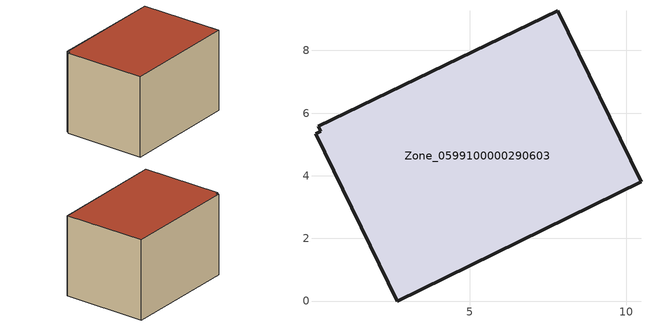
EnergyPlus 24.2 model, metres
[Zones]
Zone_0599100000290603
 floor ground (C_G): 0.08,5.34 0.24,5.42 0.16,5.58 7.81,9.26 10.47,3.81 2.68,0 z0
 wall outside (C_F): 10.47,3.81 7.81,9.26 0.16,5.58 0.24,5.42 0.08,5.34 2.68,0 10.47,3.81 z0:5.9
 roof outside (C_R): 0.24,5.42 0.08,5.34 2.68,0 10.47,3.81 7.81,9.26 0.16,5.58 z5.9
[BUILDING]
Pand.0599100000290603: North Axis=0; Terrain=City; Loads Convergence Tolerance Value=0.04; Temperature Convergence Tolerance Value=0.4; Solar Distribution=FullExterior; Maximum Number of Warmup Days=25; Minimum Number of Warmup Days=1
[Site:Location]
Rotterdam.The.Hague.AP_ZH_NLD Design_Conditions: Latitude=51.96; Longitude=4.45; Time Zone=1; Elevation=-4.5
[SITE:GROUNDTEMPERATURE:BUILDINGSURFACE]
18, 18, 18, 18, 18, 18, 18, 18, 18, 18, 18, 18
[MATERIAL] Thermal Absorptance=0.9; Solar Absorptance=0.7; Visible Absorptance=0.7
Name | Roughness | Thickness | Conductivity | Density | Specific Heat
G.TC.1946-1964 | MediumSmooth | 0.15 | 1 | 540 | 1210
F.TC.1946-1964 | Rough | 0.3 | 0.857143 | 1920 | 840
R.TC.1946-1964 | MediumRough | 0.2 | 0.235294 | 1500 | 1000
[CONSTRUCTION]
C_G: G.TC.1946-1964
C_F: F.TC.1946-1964
C_R: R.TC.1946-1964
[ZONE]
Zone_0599100000290603: Type=1; Multiplier=1; Ceiling Height=Autocalculate; Volume=Autocalculate; Floor Area=autocalculate; Part of Total Floor Area=Yes
[ZONEINFILTRATION:DESIGNFLOWRATE]
Infil_Zone_0599100000290603: Zone or ZoneList or Space or SpaceList=Zone_0599100000290603; Schedule=AlwaysOn; Design Flow Rate Calculation Method=Flow/Area; Flow Rate per Floor Area=0.003; Constant Term Coefficient=1; Temperature Term Coefficient=0; Velocity Term Coefficient=0; Velocity Squared Term Coefficient=0
[HVACTEMPLATE:ZONE:IDEALLOADSAIRSYSTEM]
Zone_0599100000290603: Maximum Heating Supply Air Temperature=50; Minimum Cooling Supply Air Temperature=13; Maximum Heating Supply Air Humidity Ratio=0.0156; Minimum Cooling Supply Air Humidity Ratio=0.0077; Heating Limit=NoLimit; Cooling Limit=NoLimit; Dehumidification Control Type=ConstantSensibleHeatRatio; Cooling Sensible Heat Ratio=0.7; Dehumidification Setpoint=60; Humidification Control Type=None; Humidification Setpoint=30; Outdoor Air Method=None; Outdoor Air Flow Rate per Person=0.00944; Outdoor Air Flow Rate per Zone Floor Area=0; Outdoor Air Flow Rate per Zone=0; Demand Controlled Ventilation Type=None; Outdoor Air Economizer Type=NoEconomizer; Heat Recovery Type=None; Sensible Heat Recovery Effectiveness=0.7; Latent Heat Recovery Effectiveness=0.65
[ZONECONTROL:THERMOSTAT]
ThermostatControl_Zone_0599100000290603: Zone or ZoneList=Zone_0599100000290603; Control Type Schedule=DualSetpointControlType; Control 1=Thermostat_Zone_0599100000290603; Temperature Difference Between Cutout And Setpoint=0
[THERMOSTATSETPOINT:DUALSETPOINT]
Thermostat_Zone_0599100000290603: Heating Setpoint Temperature Schedule=HeatingSetpoint_Zone_0599100000290603; Cooling Setpoint Temperature Schedule=CoolingSetpoint_Zone_0599100000290603
[SCHEDULE:COMPACT]
HeatingSetpoint_Zone_0599100000290603: Through: 12/31, For: AllDays, Until: 24:00, 21
CoolingSetpoint_Zone_0599100000290603: Through: 12/31, For: AllDays, Until: 24:00, 24
DualSetpointControlType: Through: 12/31, For: AllDays, Until: 24:00, 4
AlwaysOn: Through: 12/31, For: AllDays, Until: 24:00, 1
